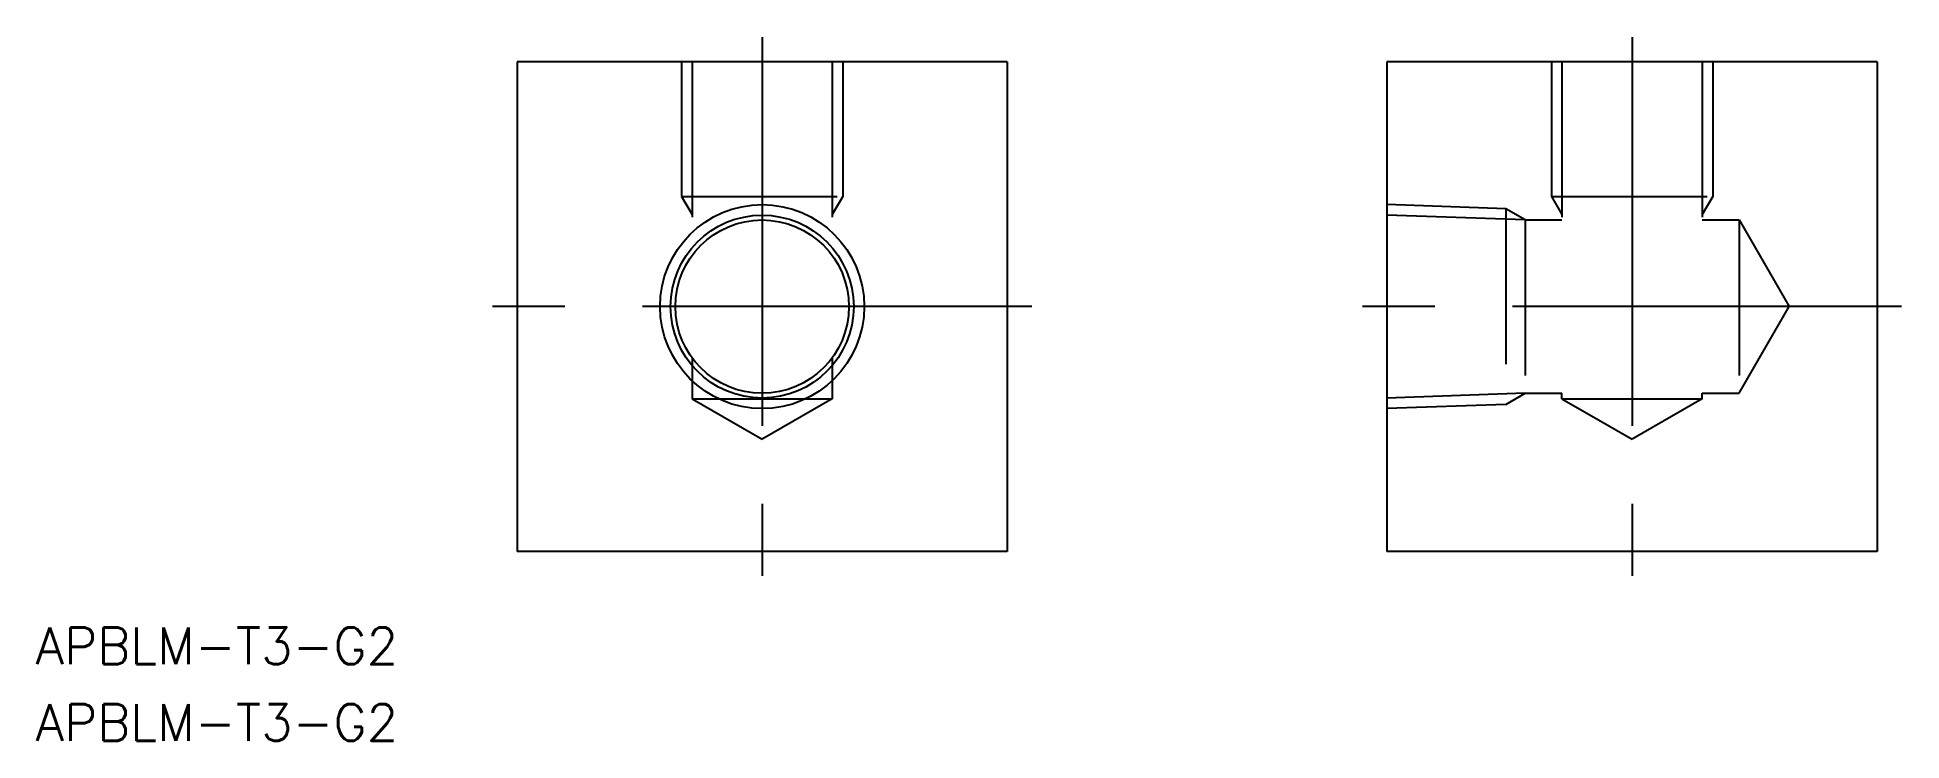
# Model space of a CAD drawing. Extents: x -59 to 93, y -35 to 22.
import ezdxf

# ---------------------------------------------------------------- set-up
doc = ezdxf.new("R2010")
doc.units = 0
doc.linetypes.add('CENTER', pattern=[50.8, 31.75, -6.35, 6.35, -6.35])
doc.linetypes.add('DASHED', pattern=[19.05, 12.7, -6.35])
doc.layers.get('0').update_dxf_attribs({"linetype": 'CONTINUOUS'})
doc.layers.add('CENTER', color=1, linetype='CENTER')
doc.styles.get("Standard").update_dxf_attribs({"font": 'txt.shx', "height": 3, "bigfont": 'bigfont.shx'})

msp = doc.modelspace()

# ---------------------------------------------------------------- linework, layer by layer
at = {"color": 7, "linetype": 'CONTINUOUS'}
for p, q in [((-20, 20), (-20, -20)), ((20, 20), (-20, 20)), ((20, 20), (20, -20)), ((50.98, 20), (50.98, -20)), ((90.98, 20), (50.98, 20)), ((90.98, 20), (90.98, -20)), ((20, -20), (-20, -20)), ((90.98, -20), (50.98, -20))]:
    msp.add_line(p, q, dxfattribs=at)
at = {"color": 3, "linetype": 'DASHED'}
for p, q in [((-6.58, 20), (-6.58, 9)), ((-5.72, 20), (-5.72, 4.17)), ((5.72, 20), (5.72, 4.17)), ((6.58, 20), (6.58, 9)), ((64.41, 20), (64.41, 9)), ((65.26, 20), (65.26, 7.08)), ((76.71, 20), (76.71, 7.08)), ((77.56, 20), (77.56, 9)), ((-6.58, 9), (6.58, 9)), ((-6.58, 9), (-5.72, 7.52)), ((6.58, 9), (5.72, 7.52)), ((60.68, 7.99), (50.98, 8.33)), ((60.68, 7.99), (60.68, -7.99)), ((62.26, 7.08), (60.68, 7.99)), ((64.41, 9), (77.56, 9)), ((64.41, 9), (65.26, 7.52)), ((77.56, 9), (76.71, 7.52)), ((62.26, 7.08), (50.98, 7.47)), ((62.26, 7.08), (62.26, -7.08)), ((62.26, 7.08), (65.26, 7.08)), ((76.71, 7.08), (79.71, 7.08)), ((79.71, 7.08), (79.71, -7.08)), ((79.71, 7.08), (83.79, 0)), ((79.71, -7.08), (83.79, 0)), ((-5.72, -4.17), (-5.72, -7.52)), ((5.72, -4.17), (5.72, -7.52)), ((-5.72, -7.52), (5.72, -7.52)), ((-5.72, -7.52), (0, -10.82)), ((5.72, -7.52), (0, -10.82)), ((62.26, -7.08), (50.98, -7.48)), ((60.68, -7.99), (62.26, -7.08)), ((62.26, -7.08), (65.26, -7.08)), ((65.26, -7.52), (65.26, -7.08)), ((65.26, -7.52), (76.71, -7.52)), ((65.26, -7.52), (70.98, -10.82)), ((76.71, -7.52), (70.98, -10.82)), ((76.71, -7.52), (76.71, -7.08)), ((76.71, -7.08), (79.71, -7.08)), ((60.68, -7.99), (50.98, -8.33))]:
    msp.add_line(p, q, dxfattribs=at)
at = {"color": 3, "linetype": 'CONTINUOUS'}
msp.add_circle((0, 0), 8.33, dxfattribs=at)
at = {"color": 7, "linetype": 'CONTINUOUS'}
for radius in [7.47, 7.08]:
    msp.add_circle((0, 0), radius, dxfattribs=at)
at = {"layer": 'CENTER', "color": 1, "linetype": 'CENTER'}
for p, q in [((0, 22), (0, -22)), ((70.98, 22), (70.98, -22)), ((22, 0), (-22, 0)), ((92.98, 0), (48.98, 0))]:
    msp.add_line(p, q, dxfattribs=at)

# ---------------------------------------------------------------- texts
at = {"color": 7, "linetype": 'CONTINUOUS'}
for p in [(-59.27, -29.21), (-59.27, -35.46)]:
    msp.add_text('APBLM-T3-G2', height=3, dxfattribs=at).set_placement(p)

doc.saveas('drawing.dxf')
